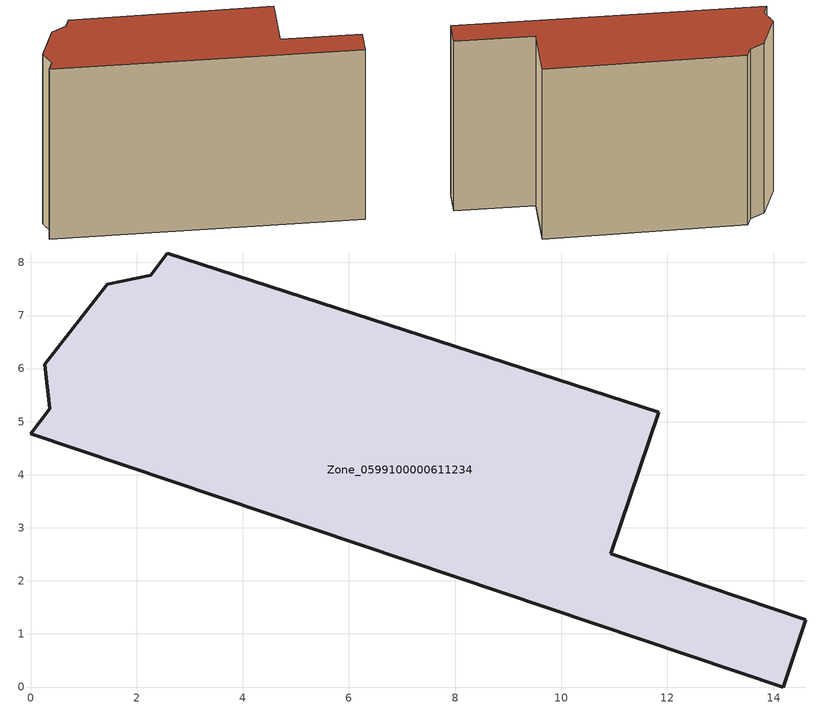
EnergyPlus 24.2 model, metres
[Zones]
Zone_0599100000611234
 floor ground (C_G): 2.58,8.18 11.84,5.18 10.93,2.51 14.61,1.27 14.18,0 0,4.77 0.36,5.24 0.27,6.08 1.44,7.59 2.26,7.76 z0
 wall outside (C_F): 2.26,7.76 1.44,7.59 0.27,6.08 0.36,5.24 0,4.77 14.18,0 14.61,1.27 10.93,2.51 11.84,5.18 2.58,8.18 2.26,7.76 z0:9.59
 roof outside (C_R): 11.84,5.18 2.58,8.18 2.26,7.76 1.44,7.59 0.27,6.08 0.36,5.24 0,4.77 14.18,0 14.61,1.27 10.93,2.51 z9.59
[BUILDING]
Pand.0599100000611234: North Axis=0; Terrain=City; Loads Convergence Tolerance Value=0.04; Temperature Convergence Tolerance Value=0.4; Solar Distribution=FullExterior; Maximum Number of Warmup Days=25; Minimum Number of Warmup Days=1
[Site:Location]
Rotterdam.The.Hague.AP_ZH_NLD Design_Conditions: Latitude=51.96; Longitude=4.45; Time Zone=1; Elevation=-4.5
[SITE:GROUNDTEMPERATURE:BUILDINGSURFACE]
18, 18, 18, 18, 18, 18, 18, 18, 18, 18, 18, 18
[MATERIAL] Thermal Absorptance=0.9; Solar Absorptance=0.7; Visible Absorptance=0.7
Name | Roughness | Thickness | Conductivity | Density | Specific Heat
G.TI.1946 | MediumSmooth | 0.15 | 1 | 540 | 1210
F.TI.1946 | Rough | 0.3 | 0.857143 | 1920 | 840
R.TI.1946 | MediumRough | 0.2 | 0.1 | 1500 | 1000
[CONSTRUCTION]
C_G: G.TI.1946
C_F: F.TI.1946
C_R: R.TI.1946
[ZONE]
Zone_0599100000611234: Type=1; Multiplier=1; Ceiling Height=Autocalculate; Volume=Autocalculate; Floor Area=autocalculate; Part of Total Floor Area=Yes
[ZONEINFILTRATION:DESIGNFLOWRATE]
Infil_Zone_0599100000611234: Zone or ZoneList or Space or SpaceList=Zone_0599100000611234; Schedule=AlwaysOn; Design Flow Rate Calculation Method=Flow/Area; Flow Rate per Floor Area=0.003; Constant Term Coefficient=1; Temperature Term Coefficient=0; Velocity Term Coefficient=0; Velocity Squared Term Coefficient=0
[HVACTEMPLATE:ZONE:IDEALLOADSAIRSYSTEM]
Zone_0599100000611234: Maximum Heating Supply Air Temperature=50; Minimum Cooling Supply Air Temperature=13; Maximum Heating Supply Air Humidity Ratio=0.0156; Minimum Cooling Supply Air Humidity Ratio=0.0077; Heating Limit=NoLimit; Cooling Limit=NoLimit; Dehumidification Control Type=ConstantSensibleHeatRatio; Cooling Sensible Heat Ratio=0.7; Dehumidification Setpoint=60; Humidification Control Type=None; Humidification Setpoint=30; Outdoor Air Method=None; Outdoor Air Flow Rate per Person=0.00944; Outdoor Air Flow Rate per Zone Floor Area=0; Outdoor Air Flow Rate per Zone=0; Demand Controlled Ventilation Type=None; Outdoor Air Economizer Type=NoEconomizer; Heat Recovery Type=None; Sensible Heat Recovery Effectiveness=0.7; Latent Heat Recovery Effectiveness=0.65
[ZONECONTROL:THERMOSTAT]
ThermostatControl_Zone_0599100000611234: Zone or ZoneList=Zone_0599100000611234; Control Type Schedule=DualSetpointControlType; Control 1=Thermostat_Zone_0599100000611234; Temperature Difference Between Cutout And Setpoint=0
[THERMOSTATSETPOINT:DUALSETPOINT]
Thermostat_Zone_0599100000611234: Heating Setpoint Temperature Schedule=HeatingSetpoint_Zone_0599100000611234; Cooling Setpoint Temperature Schedule=CoolingSetpoint_Zone_0599100000611234
[SCHEDULE:COMPACT]
HeatingSetpoint_Zone_0599100000611234: Through: 12/31, For: AllDays, Until: 24:00, 21
CoolingSetpoint_Zone_0599100000611234: Through: 12/31, For: AllDays, Until: 24:00, 24
DualSetpointControlType: Through: 12/31, For: AllDays, Until: 24:00, 4
AlwaysOn: Through: 12/31, For: AllDays, Until: 24:00, 1
